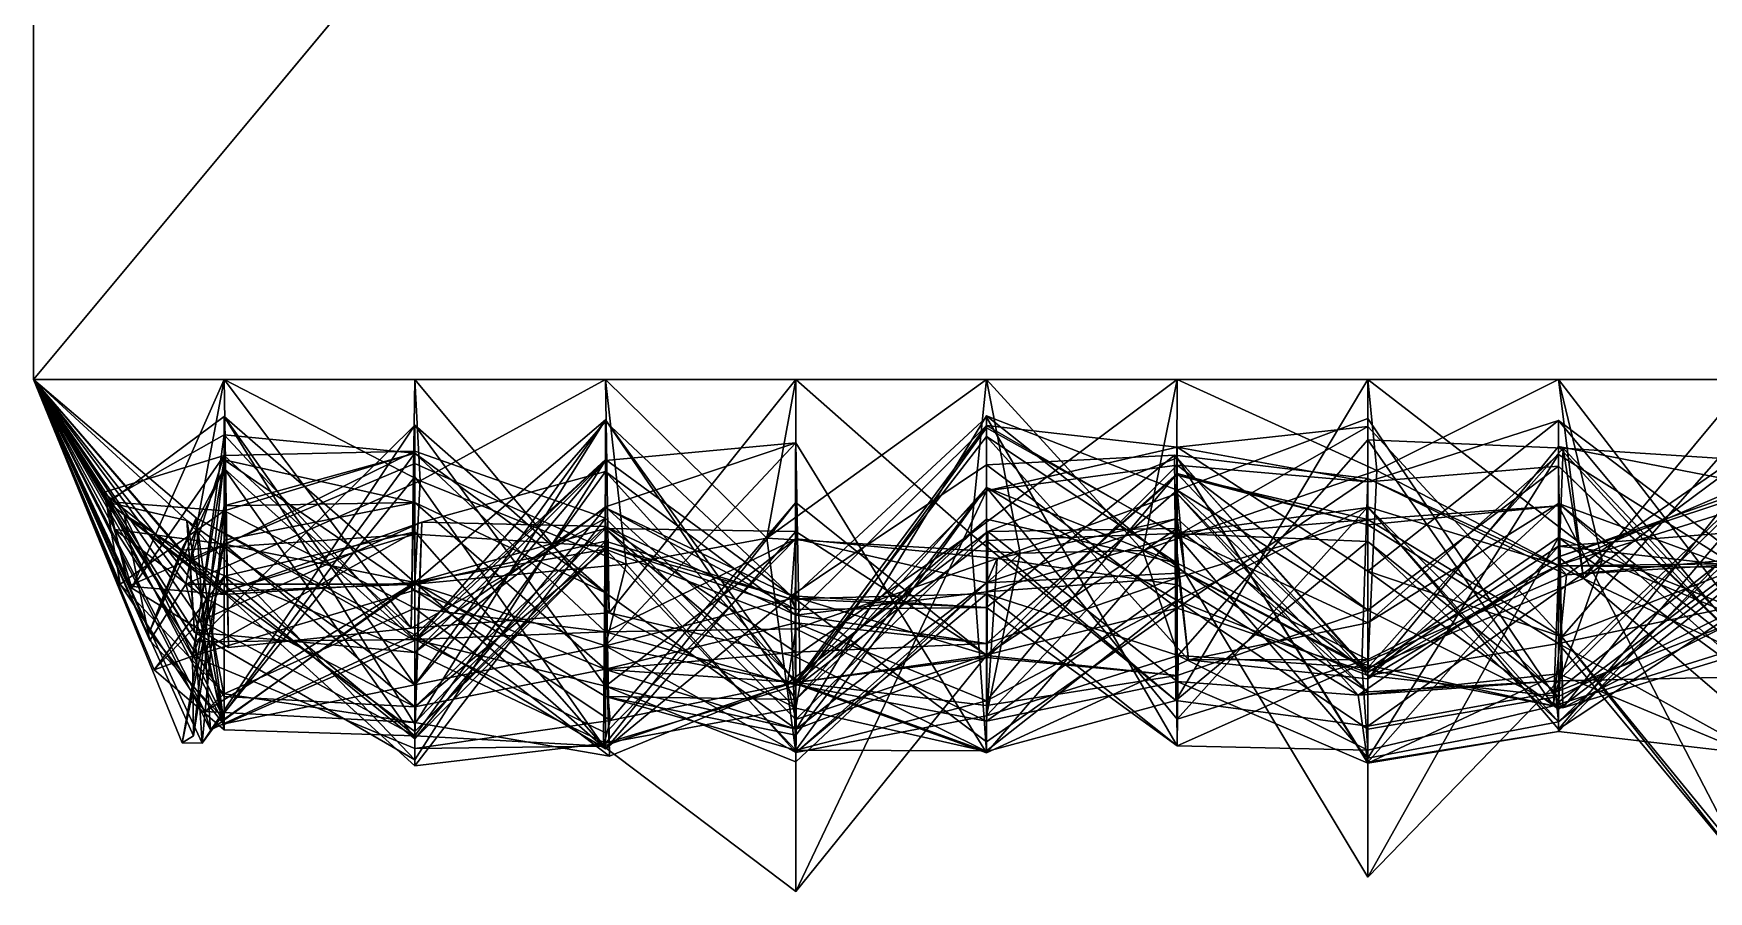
# Model space of a CAD drawing. Extents: x -50 to 50, y -156 to 3.
# Drawn here: x -35 to -15.78, y -155.88 to -146.03 of the extents above; entities that cross this region are included whole.
import ezdxf

# ---------------------------------------------------------------- set-up
doc = ezdxf.new("R2010")
doc.units = 0
doc.linetypes.add('SOLIDLINE', pattern=[0])
doc.layers.add('hull__2', color=14, linetype='SOLIDLINE')
doc.layers.add('rearwall_diffuse__2', color=14, linetype='SOLIDLINE')

msp = doc.modelspace()

# ---------------------------------------------------------------- linework, layer by layer
at = {"layer": 'hull__2', "color": 14}
for points in [[(-30, -144, 40), (-30, -6, 40), (-35, 0, 40), (-35, -150, 40)], [(35, 0), (35, -150), (-35, -150), (-35, 0)], [(-35, -150), (-35, -69.3826, 4.62588), (-35, -14.1605, 4.62588), (-35, 0)], [(-35, -69.3826, 36), (-35, -150, 40), (-35, 0, 40), (-35, -14.1605, 36)], [(-35, -150), (-35, -150, 40), (-35, -69.3826, 36), (-35, -69.3826, 4.62588)], [(35, -150, 40), (30, -144, 40), (-30, -144, 40), (-35, -150, 40)]]:
    msp.add_3dface(points, dxfattribs=at)
at = {"layer": 'rearwall_diffuse__2', "color": 14}
for points in [[(-35, -150, 27.5), (-34.1672, -151.4, 26.0934), (-34.0071, -152.351, 28.1071)], [(-35, -150, 26.25), (-34.1672, -151.4, 26.0934), (-35, -150, 27.5)], [(-35, -150, 7.5), (-33.2405, -151.619, 6.05717), (-34.1395, -151.411, 7.99048)], [(-35, -150, 6.25), (-33.2405, -151.619, 6.05717), (-35, -150, 7.5)], [(-35, -150, 16.25), (-33.6156, -153.333, 16.848), (-35, -150, 17.5)], [(-34.0656, -151.722, 12.6315), (-35, -150, 11.25), (-33.909, -152.373, 10.6628)], [(-35, -150, 11.25), (-34.0656, -151.722, 12.6315), (-35, -150, 12.5)], [(-33.3038, -151.961, 36.1525), (-35, -150, 37.5), (-35, -150, 36.25)], [(-33.3038, -151.961, 36.1525), (-33.9591, -151.551, 38.1074), (-35, -150, 37.5)], [(-33.1324, -151.589, 32.3413), (-35, -150, 31.25), (-32.9695, -154.02, 31.2366)], [(-35, -150, 31.25), (-33.1324, -151.589, 32.3413), (-35, -150, 32.5)], [(-33.2926, -154.171, 22.4952), (-35, -150, 21.25), (-33.1649, -154.092, 20.6655)], [(-35, -150, 21.25), (-33.2926, -154.171, 22.4952), (-35, -150, 22.5)], [(-34.1996, -151.297, 2.43254), (-35, -150, 1.25), (-33.8719, -152.394, 0.98738)], [(-35, -150, 1.25), (-34.1996, -151.297, 2.43254), (-35, -150, 2.5)], [(-35, -150, 15), (-33.0215, -152.516, 13.8162), (-33.0822, -152.77, 15.1509)], [(-35, -150, 13.75), (-33.0215, -152.516, 13.8162), (-35, -150, 15)], [(-35, -150, 13.75), (-34.0656, -151.722, 12.6315), (-33.0215, -152.516, 13.8162)], [(-35, -150, 12.5), (-34.0656, -151.722, 12.6315), (-35, -150, 13.75)], [(-35, -150, 33.75), (-33.6684, -152.897, 34.603), (-35, -150, 35)], [(-33.6684, -152.897, 34.603), (-35, -150, 32.5), (-33.1324, -151.589, 32.3413)], [(-35, -150, 32.5), (-33.6684, -152.897, 34.603), (-35, -150, 33.75)], [(-33.1402, -153.01, 24.836), (-35, -150, 23.75), (-33.0657, -154.174, 23.7907)], [(-35, -150, 23.75), (-33.1402, -153.01, 24.836), (-35, -150, 25)], [(-35, -150, 23.75), (-33.2926, -154.171, 22.4952), (-33.0657, -154.174, 23.7907)], [(-35, -150, 22.5), (-33.2926, -154.171, 22.4952), (-35, -150, 23.75)], [(-35, -150, 5), (-33.2002, -152.092, 3.87257), (-33.1523, -152.902, 5.01061)], [(-35, -150, 3.75), (-33.2002, -152.092, 3.87257), (-35, -150, 5)], [(-35, -150, 3.75), (-34.1996, -151.297, 2.43254), (-33.2002, -152.092, 3.87257)], [(-35, -150, 2.5), (-34.1996, -151.297, 2.43254), (-35, -150, 3.75)], [(-35, -150, 30), (-34.0071, -152.351, 28.1071), (-33.0323, -153.813, 30.1742)], [(-35, -150, 28.75), (-34.0071, -152.351, 28.1071), (-35, -150, 30)], [(-35, -150, 27.5), (-34.0071, -152.351, 28.1071), (-35, -150, 28.75)], [(-34.1672, -151.4, 26.0934), (-35, -150, 25), (-33.1402, -153.01, 24.836)], [(-35, -150, 25), (-34.1672, -151.4, 26.0934), (-35, -150, 26.25)], [(-33.909, -152.373, 10.6628), (-35, -150, 8.75), (-34.1395, -151.411, 7.99048)], [(-35, -150, 8.75), (-33.909, -152.373, 10.6628), (-35, -150, 10)], [(-35, -150, 7.5), (-34.1395, -151.411, 7.99048), (-35, -150, 8.75)], [(-33.2405, -151.619, 6.05717), (-35, -150, 5), (-33.1523, -152.902, 5.01061)], [(-35, -150, 5), (-33.2405, -151.619, 6.05717), (-35, -150, 6.25)], [(-35, -150, 20), (-33.1736, -153.175, 18.9248), (-33.1649, -154.092, 20.6655)], [(-35, -150, 18.75), (-33.1736, -153.175, 18.9248), (-35, -150, 20)], [(-33.1736, -153.175, 18.9248), (-35, -150, 17.5), (-33.6156, -153.333, 16.848)], [(-35, -150, 17.5), (-33.1736, -153.175, 18.9248), (-35, -150, 18.75)], [(-35, -150, 16.25), (-33.0822, -152.77, 15.1509), (-33.6156, -153.333, 16.848)], [(-35, -150, 15), (-33.0822, -152.77, 15.1509), (-35, -150, 16.25)], [(-35, -150, 10), (-33.909, -152.373, 10.6628), (-35, -150, 11.25)], [(-33.25, -152.351, 39.3525), (-35, -150, 40), (-33.6637, -152.995, 39.2364)], [(-35, -150, 40), (-33.25, -152.351, 39.3525), (-32.8125, -150, 40)], [(-35, -150, 40), (-33.9591, -151.551, 38.1074), (-33.6637, -152.995, 39.2364)], [(-35, -150, 38.75), (-33.9591, -151.551, 38.1074), (-35, -150, 40)], [(-35, -150, 37.5), (-33.9591, -151.551, 38.1074), (-35, -150, 38.75)], [(-33.3038, -151.961, 36.1525), (-35, -150, 35), (-33.6684, -152.897, 34.603)], [(-35, -150, 35), (-33.3038, -151.961, 36.1525), (-35, -150, 36.25)], [(-35, -150, 30), (-32.9695, -154.02, 31.2366), (-35, -150, 31.25)], [(-33.0323, -153.813, 30.1742), (-32.9695, -154.02, 31.2366), (-35, -150, 30)], [(-35, -150, 20), (-33.1649, -154.092, 20.6655), (-35, -150, 21.25)], [(-35, -150), (-33.8719, -152.394, 0.98738), (-35, -150, 1.25)], [(-32.8125, -150), (-33.8719, -152.394, 0.98738), (-35, -150)], [(-33.8719, -152.394, 0.98738), (-32.8125, -150), (-32.7615, -153.076, 1.0551)], [(-30.5621, -151.164, 39.5666), (-32.8125, -150, 40), (-33.25, -152.351, 39.3525)], [(-32.8125, -150, 40), (-30.5621, -151.164, 39.5666), (-30.625, -150, 40)], [(-32.8125, -150), (-30.667, -152.854, 1.12256), (-32.7615, -153.076, 1.0551)], [(-30.625, -150), (-30.667, -152.854, 1.12256), (-32.8125, -150)], [(-30.625, -150), (-28.3944, -152.68, 1.07703), (-30.667, -152.854, 1.12256)], [(-28.4375, -150), (-28.3944, -152.68, 1.07703), (-30.625, -150)], [(-30.625, -150, 40), (-30.5621, -151.164, 39.5666), (-28.4375, -150, 40)], [(-28.4375, -150, 40), (-30.5621, -151.164, 39.5666), (-28.1982, -152.122, 39.3939)], [(-28.4375, -150, 40), (-26.5836, -151.823, 39.4478), (-26.25, -150, 40)], [(-28.1982, -152.122, 39.3939), (-26.5836, -151.823, 39.4478), (-28.4375, -150, 40)], [(-26.25, -150), (-28.3944, -152.68, 1.07703), (-28.4375, -150)], [(-28.3944, -152.68, 1.07703), (-26.25, -150), (-26.2578, -153.179, 1.10307)], [(-24.0625, -150, 40), (-26.5836, -151.823, 39.4478), (-23.6753, -151.993, 39.4172)], [(-26.25, -150, 40), (-26.5836, -151.823, 39.4478), (-24.0625, -150, 40)], [(-26.25, -150), (-24.243, -151.773, 1.1878), (-26.2578, -153.179, 1.10307)], [(-24.0625, -150), (-24.243, -151.773, 1.1878), (-26.25, -150)], [(-24.243, -151.773, 1.1878), (-21.875, -150), (-21.8921, -153.684, 1.69706)], [(-21.875, -150), (-24.243, -151.773, 1.1878), (-24.0625, -150)], [(-24.0625, -150, 40), (-22.2709, -151.965, 39.4222), (-21.875, -150, 40)], [(-23.6753, -151.993, 39.4172), (-22.2709, -151.965, 39.4222), (-24.0625, -150, 40)], [(-19.5823, -151.044, 39.5883), (-21.875, -150, 40), (-22.2709, -151.965, 39.4222)], [(-21.8921, -153.684, 1.69706), (-19.6875, -150), (-19.6879, -153.979, 1.25141)], [(-19.6875, -150), (-21.8921, -153.684, 1.69706), (-21.875, -150)], [(-21.875, -150, 40), (-19.5823, -151.044, 39.5883), (-19.6875, -150, 40)], [(-19.6875, -150), (-16.9979, -152.074, 0.59744), (-19.6879, -153.979, 1.25141)], [(-19.6875, -150, 40), (-19.5823, -151.044, 39.5883), (-17.5, -150, 40)], [(-17.5, -150), (-16.9979, -152.074, 0.59744), (-19.6875, -150)], [(-17.5, -150, 40), (-19.5823, -151.044, 39.5883), (-17.2136, -152.285, 39.3645)], [(-15.387, -152.749, 1.13598), (-17.5, -150), (-15.3125, -150)], [(-15.387, -152.749, 1.13598), (-16.9979, -152.074, 0.59744), (-17.5, -150)], [(-17.5, -150, 40), (-17.2136, -152.285, 39.3645), (-15.3125, -150, 40)], [(-15.3125, -150, 40), (-17.2136, -152.285, 39.3645), (-15.3175, -153.176, 39.2037)], [(-34.1395, -151.411, 7.99048), (-32.8125, -150.426, 8.75), (-32.8125, -152.469, 10)], [(-32.8125, -153.954, 7.5), (-32.8125, -150.426, 8.75), (-34.1395, -151.411, 7.99048)], [(-30.625, -152.332, 10), (-32.8125, -150.426, 8.75), (-30.625, -153.955, 8.75)], [(-32.8125, -152.469, 10), (-32.8125, -150.426, 8.75), (-30.625, -152.332, 10)], [(-32.8125, -150.426, 8.75), (-30.625, -153.504, 7.5), (-30.625, -153.955, 8.75)], [(-30.625, -153.504, 7.5), (-32.8125, -150.426, 8.75), (-32.8125, -153.954, 7.5)], [(-28.4375, -150.465, 8.75), (-30.625, -152.332, 10), (-30.625, -153.955, 8.75)], [(-30.625, -152.332, 10), (-28.4375, -150.465, 8.75), (-28.4375, -153.639, 10)], [(-30.625, -153.504, 7.5), (-28.4375, -150.465, 8.75), (-30.625, -153.955, 8.75)], [(-28.4375, -153.057, 7.5), (-28.4375, -150.465, 8.75), (-30.625, -153.504, 7.5)], [(-30.625, -152.997, 33.75), (-28.4375, -150.482, 33.75), (-28.4375, -151.472, 35)], [(-30.625, -152.997, 33.75), (-28.4375, -150.92, 32.5), (-28.4375, -150.482, 33.75)], [(-28.4375, -150.465, 8.75), (-26.25, -153.495, 7.5), (-26.25, -153.674, 8.75)], [(-26.25, -153.495, 7.5), (-28.4375, -150.465, 8.75), (-28.4375, -153.057, 7.5)], [(-28.4375, -153.639, 10), (-28.4375, -150.465, 8.75), (-26.25, -153.674, 8.75)], [(-26.3035, -152.485, 33.1993), (-28.4375, -150.482, 33.75), (-28.4375, -150.92, 32.5)], [(-26.3035, -152.485, 33.1993), (-28.4375, -151.472, 35), (-28.4375, -150.482, 33.75)], [(-26.3109, -152.517, 36.6971), (-24.0625, -150.433, 36.25), (-24.0625, -152.46, 37.5)], [(-26.3109, -152.517, 36.6971), (-24.0625, -152.616, 35), (-24.0625, -150.433, 36.25)], [(-26.2483, -154.015, 21.9917), (-24.0625, -153.19, 21.25), (-24.0625, -150.419, 22.5)], [(-24.0625, -152.335, 23.75), (-26.2483, -154.015, 21.9917), (-24.0625, -150.419, 22.5)], [(-21.875, -151.272, 21.25), (-24.0625, -150.419, 22.5), (-24.0625, -153.19, 21.25)], [(-21.7889, -152.221, 23.2397), (-24.0625, -150.419, 22.5), (-21.875, -151.272, 21.25)], [(-21.7889, -152.221, 23.2397), (-24.0625, -152.335, 23.75), (-24.0625, -150.419, 22.5)], [(-24.0625, -152.616, 35), (-21.875, -154.205, 36.25), (-24.0625, -150.433, 36.25)], [(-21.875, -154.205, 36.25), (-24.0625, -152.46, 37.5), (-24.0625, -150.433, 36.25)], [(-21.875, -151.272, 21.25), (-19.6875, -152.65, 20), (-19.6875, -150.447, 21.25)], [(-19.6875, -153.329, 22.5), (-21.875, -151.272, 21.25), (-19.6875, -150.447, 21.25)], [(-19.6875, -152.65, 20), (-17.4478, -153.771, 21.8844), (-19.6875, -150.447, 21.25)], [(-19.6875, -153.329, 22.5), (-19.6875, -150.447, 21.25), (-17.4478, -153.771, 21.8844)], [(-17.5, -150.47, 18.75), (-19.6875, -152.199, 17.5), (-17.5, -153.785, 17.5)], [(-17.5, -150.47, 18.75), (-19.6875, -151.176, 18.75), (-19.6875, -152.199, 17.5)], [(-17.5, -150.995, 20), (-19.6875, -151.176, 18.75), (-17.5, -150.47, 18.75)], [(-15.3125, -153.099, 18.75), (-17.5, -150.995, 20), (-17.5, -150.47, 18.75)], [(-17.5, -150.47, 18.75), (-15.3125, -152.122, 17.5), (-15.3125, -153.099, 18.75)], [(-17.5, -153.785, 17.5), (-15.3125, -152.122, 17.5), (-17.5, -150.47, 18.75)], [(-15.3125, -152.122, 17.5), (-17.46, -152.953, 15.5649), (-15.3125, -150.502, 16.25)], [(-15.3125, -155.583, 15), (-15.3125, -150.502, 16.25), (-17.46, -152.953, 15.5649)], [(-34.1672, -151.4, 26.0934), (-32.8125, -150.636, 26.25), (-32.8125, -151.509, 27.5)], [(-33.1402, -153.01, 24.836), (-32.8125, -150.636, 26.25), (-34.1672, -151.4, 26.0934)], [(-30.625, -150.524, 23.75), (-33.1402, -153.01, 24.836), (-33.0657, -154.174, 23.7907)], [(-30.625, -152.985, 25), (-33.1402, -153.01, 24.836), (-30.625, -150.524, 23.75)], [(-30.625, -152.985, 25), (-32.8125, -150.636, 26.25), (-33.1402, -153.01, 24.836)], [(-33.0657, -154.174, 23.7907), (-30.625, -150.847, 22.5), (-30.625, -150.524, 23.75)], [(-30.625, -150.848, 26.25), (-32.8125, -150.636, 26.25), (-30.625, -152.985, 25)], [(-32.8125, -151.509, 27.5), (-32.8125, -150.636, 26.25), (-30.625, -150.848, 26.25)], [(-28.4375, -153.521, 23.75), (-30.625, -152.985, 25), (-30.625, -150.524, 23.75)], [(-30.625, -150.524, 23.75), (-28.4375, -152.448, 22.5), (-28.4375, -153.521, 23.75)], [(-30.625, -150.847, 22.5), (-28.4375, -152.448, 22.5), (-30.625, -150.524, 23.75)], [(-26.25, -153.471, 16.25), (-24.0625, -150.529, 16.25), (-24.0625, -151.278, 17.5)], [(-26.25, -152.707, 15), (-24.0625, -150.529, 16.25), (-26.25, -153.471, 16.25)], [(-24.0625, -152.439, 15), (-24.0625, -150.529, 16.25), (-26.25, -152.707, 15)], [(-26.25, -153.495, 7.5), (-24.0625, -154.287, 6.25), (-24.0625, -150.655, 7.5)], [(-24.0625, -151.603, 8.75), (-26.25, -153.495, 7.5), (-24.0625, -150.655, 7.5)], [(-26.2001, -153.498, 4.35799), (-24.0625, -151.85, 3.75), (-24.0625, -150.556, 5)], [(-24.0625, -154.287, 6.25), (-26.2001, -153.498, 4.35799), (-24.0625, -150.556, 5)], [(-24.0625, -152.439, 15), (-21.875, -151.791, 16.25), (-24.0625, -150.529, 16.25)], [(-21.875, -150.778, 17.5), (-24.0625, -150.529, 16.25), (-21.875, -151.791, 16.25)], [(-24.0625, -151.278, 17.5), (-24.0625, -150.529, 16.25), (-21.875, -150.778, 17.5)], [(-24.0625, -150.556, 5), (-24.0625, -151.85, 3.75), (-21.8993, -151.767, 4.50584)], [(-21.8993, -151.767, 4.50584), (-24.0625, -154.287, 6.25), (-24.0625, -150.556, 5)], [(-21.875, -152.109, 8.75), (-24.0625, -150.655, 7.5), (-21.7454, -153.217, 6.93617)], [(-21.875, -152.109, 8.75), (-24.0625, -151.603, 8.75), (-24.0625, -150.655, 7.5)], [(-24.0625, -150.655, 7.5), (-24.0625, -154.287, 6.25), (-21.7454, -153.217, 6.93617)], [(-21.875, -151.791, 16.25), (-19.6875, -151.608, 15), (-19.6875, -150.539, 16.25)], [(-21.875, -150.778, 17.5), (-19.6875, -150.539, 16.25), (-19.6875, -152.199, 17.5)], [(-21.875, -151.791, 16.25), (-19.6875, -150.539, 16.25), (-21.875, -150.778, 17.5)], [(-21.8637, -153.167, 37.9493), (-19.6875, -154.255, 36.25), (-19.6875, -150.695, 37.5)], [(-19.6875, -150.695, 37.5), (-19.6875, -153.312, 38.75), (-21.8637, -153.167, 37.9493)], [(-17.46, -152.953, 15.5649), (-19.6875, -150.539, 16.25), (-19.6875, -151.608, 15)], [(-17.46, -152.953, 15.5649), (-19.6875, -152.199, 17.5), (-19.6875, -150.539, 16.25)], [(-17.445, -150.789, 38.2058), (-19.6875, -153.312, 38.75), (-19.6875, -150.695, 37.5)], [(-19.6875, -150.695, 37.5), (-17.5568, -153.746, 35.5819), (-17.445, -150.789, 38.2058)], [(-19.6875, -150.695, 37.5), (-19.6875, -154.255, 36.25), (-17.5568, -153.746, 35.5819)], [(-34.1996, -151.297, 2.43254), (-33.8719, -152.394, 0.98738), (-32.8125, -150.875, 2.5)], [(-34.1996, -151.297, 2.43254), (-32.8125, -150.875, 2.5), (-33.2002, -152.092, 3.87257)], [(-32.8125, -150.875, 2.5), (-33.8719, -152.394, 0.98738), (-32.7615, -153.076, 1.0551)], [(-33.2002, -152.092, 3.87257), (-30.625, -150.824, 2.5), (-30.625, -154.435, 3.75)], [(-30.625, -150.824, 2.5), (-33.2002, -152.092, 3.87257), (-32.8125, -150.875, 2.5)], [(-30.625, -150.847, 22.5), (-33.0657, -154.174, 23.7907), (-32.8125, -151.45, 22.5)], [(-30.625, -150.824, 2.5), (-32.8125, -150.875, 2.5), (-30.667, -152.854, 1.12256)], [(-32.8125, -151.45, 22.5), (-30.625, -151.414, 21.25), (-30.625, -150.847, 22.5)], [(-32.8125, -151.509, 27.5), (-30.625, -150.848, 26.25), (-30.625, -152.626, 27.5)], [(-30.667, -152.854, 1.12256), (-32.8125, -150.875, 2.5), (-32.7615, -153.076, 1.0551)], [(-30.667, -152.854, 1.12256), (-28.4375, -151.591, 2.5), (-30.625, -150.824, 2.5)], [(-28.4375, -151.591, 2.5), (-30.625, -154.435, 3.75), (-30.625, -150.824, 2.5)], [(-30.625, -150.847, 22.5), (-30.625, -151.414, 21.25), (-28.4375, -152.448, 22.5)], [(-30.625, -152.985, 25), (-28.4375, -152.898, 26.25), (-30.625, -150.848, 26.25)], [(-28.4375, -152.898, 26.25), (-30.625, -152.626, 27.5), (-30.625, -150.848, 26.25)], [(-26.25, -150.727, 6.25), (-28.4375, -151.461, 5), (-26.2001, -153.498, 4.35799)], [(-26.25, -150.727, 6.25), (-28.4375, -150.929, 6.25), (-28.4375, -151.461, 5)], [(-28.4375, -153.057, 7.5), (-26.25, -150.727, 6.25), (-26.25, -153.495, 7.5)], [(-28.4375, -153.057, 7.5), (-28.4375, -150.929, 6.25), (-26.25, -150.727, 6.25)], [(-24.0625, -154.287, 6.25), (-26.25, -153.495, 7.5), (-26.25, -150.727, 6.25)], [(-26.2001, -153.498, 4.35799), (-24.0625, -154.287, 6.25), (-26.25, -150.727, 6.25)], [(-21.875, -150.778, 17.5), (-21.875, -150.985, 18.75), (-24.0625, -151.278, 17.5)], [(-24.0625, -152.616, 35), (-24.0625, -150.98, 33.75), (-21.9042, -150.871, 34.258)], [(-21.9042, -150.871, 34.258), (-21.875, -154.205, 36.25), (-24.0625, -152.616, 35)], [(-21.9042, -150.871, 34.258), (-24.0625, -150.98, 33.75), (-21.875, -152.626, 32.5)], [(-19.7559, -153.266, 34.2877), (-21.875, -154.205, 36.25), (-21.9042, -150.871, 34.258)], [(-21.9042, -150.871, 34.258), (-19.6875, -151.136, 32.5), (-19.7559, -153.266, 34.2877)], [(-21.875, -152.626, 32.5), (-19.6875, -151.136, 32.5), (-21.9042, -150.871, 34.258)], [(-19.6875, -151.176, 18.75), (-21.875, -150.778, 17.5), (-19.6875, -152.199, 17.5)], [(-21.875, -150.778, 17.5), (-19.6875, -151.176, 18.75), (-21.875, -150.985, 18.75)], [(-17.5, -152.131, 8.75), (-19.6875, -153.436, 7.5), (-17.5, -150.769, 7.5)], [(-19.6875, -153.436, 7.5), (-17.5, -151.425, 6.25), (-17.5, -150.769, 7.5)], [(-17.2136, -152.285, 39.3645), (-19.6875, -153.312, 38.75), (-17.445, -150.789, 38.2058)], [(-17.5, -150.862, 5), (-19.6875, -152.793, 6.25), (-19.6875, -154.348, 5)], [(-17.5, -151.425, 6.25), (-19.6875, -152.793, 6.25), (-17.5, -150.862, 5)], [(-19.6875, -154.348, 5), (-17.5, -153.928, 3.75), (-17.5, -150.862, 5)], [(-15.3125, -153.046, 36.25), (-17.445, -150.789, 38.2058), (-17.5568, -153.746, 35.5819)], [(-17.5, -151.425, 6.25), (-15.3125, -153.164, 7.5), (-17.5, -150.769, 7.5)], [(-15.3125, -151.196, 8.75), (-17.5, -150.769, 7.5), (-15.3125, -153.164, 7.5)], [(-17.5, -150.769, 7.5), (-15.3125, -151.196, 8.75), (-17.5, -152.131, 8.75)], [(-17.5, -150.862, 5), (-17.5, -153.928, 3.75), (-15.3402, -152.215, 4.29464)], [(-17.5, -150.862, 5), (-15.3402, -152.215, 4.29464), (-17.5, -151.425, 6.25)], [(-17.445, -150.789, 38.2058), (-15.3125, -153.046, 36.25), (-15.3795, -150.923, 38.0834)], [(-17.445, -150.789, 38.2058), (-15.3795, -150.923, 38.0834), (-17.2136, -152.285, 39.3645)], [(-17.4085, -152.243, 32.9982), (-15.3125, -150.796, 33.75), (-15.3125, -152.051, 35)], [(-15.3125, -152.114, 32.5), (-15.3125, -150.796, 33.75), (-17.4085, -152.243, 32.9982)], [(-33.6684, -152.897, 34.603), (-32.8125, -153.96, 33.75), (-32.8125, -151.021, 35)], [(-33.6684, -152.897, 34.603), (-32.8125, -151.021, 35), (-33.3038, -151.961, 36.1525)], [(-30.625, -154.126, 35), (-33.3038, -151.961, 36.1525), (-32.8125, -151.021, 35)], [(-33.1736, -153.175, 18.9248), (-30.625, -152.419, 20), (-32.8125, -150.922, 20)], [(-33.1649, -154.092, 20.6655), (-33.1736, -153.175, 18.9248), (-32.8125, -150.922, 20)], [(-32.8125, -150.922, 20), (-32.8125, -151.846, 21.25), (-33.1649, -154.092, 20.6655)], [(-30.625, -151.414, 21.25), (-32.8125, -150.922, 20), (-30.625, -152.419, 20)], [(-30.625, -151.414, 21.25), (-32.8125, -151.846, 21.25), (-32.8125, -150.922, 20)], [(-32.8125, -151.889, 11.25), (-30.625, -152.332, 10), (-30.625, -150.964, 11.25)], [(-30.625, -153.758, 12.5), (-32.8125, -151.889, 11.25), (-30.625, -150.964, 11.25)], [(-32.8125, -151.021, 35), (-30.625, -152.997, 33.75), (-30.625, -154.126, 35)], [(-32.8125, -151.021, 35), (-32.8125, -153.96, 33.75), (-30.625, -152.997, 33.75)], [(-30.625, -152.931, 32.5), (-28.4375, -154.24, 31.25), (-28.4375, -150.92, 32.5)], [(-30.625, -152.931, 32.5), (-28.4375, -150.92, 32.5), (-30.625, -152.997, 33.75)], [(-30.625, -153.133, 5), (-28.4375, -150.929, 6.25), (-30.625, -154.366, 6.25)], [(-28.4375, -151.461, 5), (-28.4375, -150.929, 6.25), (-30.625, -153.133, 5)], [(-28.4375, -150.929, 6.25), (-30.625, -153.504, 7.5), (-30.625, -154.366, 6.25)], [(-30.625, -153.504, 7.5), (-28.4375, -150.929, 6.25), (-28.4375, -153.057, 7.5)], [(-30.625, -152.332, 10), (-28.4375, -151.949, 11.25), (-30.625, -150.964, 11.25)], [(-28.4375, -151.949, 11.25), (-30.625, -153.758, 12.5), (-30.625, -150.964, 11.25)], [(-30.625, -154.09, 16.25), (-28.4375, -151.057, 15), (-28.4575, -154.209, 16.9758)], [(-30.5421, -151.638, 14.4226), (-28.4375, -151.057, 15), (-30.625, -154.09, 16.25)], [(-30.5421, -151.638, 14.4226), (-28.4375, -151.688, 13.75), (-28.4375, -151.057, 15)], [(-28.4375, -151.057, 15), (-26.25, -153.471, 16.25), (-28.4575, -154.209, 16.9758)], [(-28.4375, -154.24, 31.25), (-26.3035, -152.485, 33.1993), (-28.4375, -150.92, 32.5)], [(-26.25, -152.707, 15), (-26.25, -153.471, 16.25), (-28.4375, -151.057, 15)], [(-28.4375, -151.688, 13.75), (-26.25, -152.707, 15), (-28.4375, -151.057, 15)], [(-24.0625, -152.616, 35), (-26.3035, -152.485, 33.1993), (-24.0625, -150.98, 33.75)], [(-24.0625, -154.158, 32.5), (-24.0625, -150.98, 33.75), (-26.3035, -152.485, 33.1993)], [(-21.875, -152.626, 32.5), (-24.0625, -150.98, 33.75), (-24.0625, -154.158, 32.5)], [(-21.875, -153.397, 20), (-24.0625, -153.169, 18.75), (-21.875, -150.985, 18.75)], [(-24.0625, -151.278, 17.5), (-21.875, -150.985, 18.75), (-24.0625, -153.169, 18.75)], [(-24.0625, -153.687, 12.5), (-21.875, -152.538, 11.25), (-21.875, -151.078, 12.5)], [(-21.875, -151.078, 12.5), (-24.0625, -153.032, 13.75), (-24.0625, -153.687, 12.5)], [(-21.875, -151.098, 13.75), (-24.0625, -153.032, 13.75), (-21.875, -151.078, 12.5)], [(-21.875, -150.899, 30), (-24.0498, -151.745, 29.5042), (-21.875, -153.467, 28.75)], [(-21.875, -150.899, 30), (-21.875, -151.71, 31.25), (-24.0498, -151.745, 29.5042)], [(-22.2709, -151.965, 39.4222), (-19.6875, -153.312, 38.75), (-19.5823, -151.044, 39.5883)], [(-19.6875, -153.362, 31.25), (-21.875, -150.899, 30), (-19.6875, -154.391, 30)], [(-21.875, -150.899, 30), (-19.6875, -153.362, 31.25), (-21.875, -151.71, 31.25)], [(-21.875, -150.899, 30), (-19.6875, -154.403, 28.75), (-19.6875, -154.391, 30)], [(-21.875, -153.467, 28.75), (-19.6875, -154.403, 28.75), (-21.875, -150.899, 30)], [(-21.875, -150.985, 18.75), (-19.6875, -152.65, 20), (-21.875, -153.397, 20)], [(-21.875, -150.985, 18.75), (-19.6875, -151.176, 18.75), (-19.6875, -152.65, 20)], [(-21.875, -152.538, 11.25), (-19.6875, -153.397, 12.5), (-21.875, -151.078, 12.5)], [(-19.6875, -151.67, 13.75), (-21.875, -151.078, 12.5), (-19.6875, -153.397, 12.5)], [(-21.875, -151.078, 12.5), (-19.6875, -151.67, 13.75), (-21.875, -151.098, 13.75)], [(-19.6875, -151.176, 18.75), (-17.5, -150.995, 20), (-19.6875, -152.65, 20)], [(-17.5, -150.995, 20), (-17.4478, -153.771, 21.8844), (-19.6875, -152.65, 20)], [(-19.5823, -151.044, 39.5883), (-19.6875, -153.312, 38.75), (-17.2136, -152.285, 39.3645)], [(-15.3125, -153.12, 20), (-17.4478, -153.771, 21.8844), (-17.5, -150.995, 20)], [(-17.5, -150.995, 20), (-15.3125, -153.099, 18.75), (-15.3125, -153.12, 20)], [(-17.2136, -152.285, 39.3645), (-15.3795, -150.923, 38.0834), (-15.3175, -153.176, 39.2037)], [(-33.25, -152.351, 39.3525), (-30.625, -152.351, 38.75), (-30.5621, -151.164, 39.5666)], [(-32.9695, -154.02, 31.2366), (-30.625, -152.329, 30), (-30.625, -151.118, 31.25)], [(-30.625, -152.931, 32.5), (-32.9695, -154.02, 31.2366), (-30.625, -151.118, 31.25)], [(-30.625, -152.329, 30), (-28.4375, -154.24, 31.25), (-30.625, -151.118, 31.25)], [(-28.4375, -154.24, 31.25), (-30.625, -152.931, 32.5), (-30.625, -151.118, 31.25)], [(-30.625, -152.351, 38.75), (-28.1982, -152.122, 39.3939), (-30.5621, -151.164, 39.5666)], [(-26.25, -154.256, 11.25), (-24.0625, -151.239, 10), (-24.0625, -154.263, 11.25)], [(-26.25, -154.082, 10), (-24.0625, -151.239, 10), (-26.25, -154.256, 11.25)], [(-26.25, -153.674, 8.75), (-24.0625, -151.239, 10), (-26.25, -154.082, 10)], [(-26.25, -153.674, 8.75), (-24.0625, -151.603, 8.75), (-24.0625, -151.239, 10)], [(-26.25, -153.471, 16.25), (-24.0625, -151.278, 17.5), (-26.25, -155.877, 17.5)], [(-24.0625, -153.169, 18.75), (-26.25, -155.877, 17.5), (-24.0625, -151.278, 17.5)], [(-21.875, -152.276, 15), (-24.0625, -153.032, 13.75), (-21.875, -151.098, 13.75)], [(-24.0625, -151.239, 10), (-21.875, -152.109, 8.75), (-21.875, -153.899, 10)], [(-24.0625, -151.239, 10), (-24.0625, -151.603, 8.75), (-21.875, -152.109, 8.75)], [(-21.875, -152.538, 11.25), (-24.0625, -151.239, 10), (-21.875, -153.899, 10)], [(-21.875, -152.538, 11.25), (-24.0625, -154.263, 11.25), (-24.0625, -151.239, 10)], [(-24.0625, -153.19, 21.25), (-21.875, -153.397, 20), (-21.875, -151.272, 21.25)], [(-21.875, -151.098, 13.75), (-19.6875, -151.608, 15), (-21.875, -152.276, 15)], [(-21.875, -151.098, 13.75), (-19.6875, -151.67, 13.75), (-19.6875, -151.608, 15)], [(-21.875, -152.626, 32.5), (-19.6875, -153.362, 31.25), (-19.6875, -151.136, 32.5)], [(-21.875, -153.397, 20), (-19.6875, -152.65, 20), (-21.875, -151.272, 21.25)], [(-21.7889, -152.221, 23.2397), (-21.875, -151.272, 21.25), (-19.6875, -153.329, 22.5)], [(-17.4085, -152.243, 32.9982), (-19.7559, -153.266, 34.2877), (-19.6875, -151.136, 32.5)], [(-17.5, -152.139, 31.25), (-19.6875, -151.136, 32.5), (-19.6875, -153.362, 31.25)], [(-17.4085, -152.243, 32.9982), (-19.6875, -151.136, 32.5), (-17.5, -152.139, 31.25)], [(-17.5, -152.131, 8.75), (-15.3125, -151.196, 8.75), (-15.3125, -151.442, 10)], [(-17.5, -152.035, 26.25), (-15.3125, -151.262, 27.5), (-17.5, -153.378, 27.5)], [(-17.5, -152.035, 26.25), (-15.3125, -153.909, 26.25), (-15.3125, -151.262, 27.5)], [(-15.3125, -154.295, 28.75), (-17.5, -153.378, 27.5), (-15.3125, -151.262, 27.5)], [(-17.4478, -153.771, 21.8844), (-15.3125, -151.092, 21.25), (-15.3125, -152.694, 22.5)], [(-15.3125, -153.12, 20), (-15.3125, -151.092, 21.25), (-17.4478, -153.771, 21.8844)], [(-34.1672, -151.4, 26.0934), (-32.8125, -151.509, 27.5), (-34.0071, -152.351, 28.1071)], [(-34.1395, -151.411, 7.99048), (-33.2405, -151.619, 6.05717), (-32.8125, -153.954, 7.5)], [(-34.1395, -151.411, 7.99048), (-32.8125, -152.469, 10), (-33.909, -152.373, 10.6628)], [(-33.2926, -154.171, 22.4952), (-32.8125, -151.846, 21.25), (-32.8125, -151.45, 22.5)], [(-33.2926, -154.171, 22.4952), (-32.8125, -151.45, 22.5), (-33.0657, -154.174, 23.7907)], [(-32.8125, -151.45, 22.5), (-32.8125, -151.846, 21.25), (-30.625, -151.414, 21.25)], [(-30.625, -152.419, 20), (-28.4375, -153.33, 21.25), (-30.625, -151.414, 21.25)], [(-28.4375, -152.448, 22.5), (-30.625, -151.414, 21.25), (-28.4375, -153.33, 21.25)], [(-30.625, -153.133, 5), (-28.4375, -154.174, 3.75), (-28.4375, -151.461, 5)], [(-26.25, -151.412, 18.75), (-28.4575, -154.209, 16.9758), (-26.25, -155.877, 17.5)], [(-26.25, -151.412, 18.75), (-28.3819, -153.916, 19.5111), (-28.4575, -154.209, 16.9758)], [(-28.4375, -151.461, 5), (-28.4375, -154.174, 3.75), (-26.2001, -153.498, 4.35799)], [(-26.25, -153.479, 20), (-28.3819, -153.916, 19.5111), (-26.25, -151.412, 18.75)], [(-24.0625, -153.169, 18.75), (-26.25, -153.479, 20), (-26.25, -151.412, 18.75)], [(-26.25, -155.877, 17.5), (-24.0625, -153.169, 18.75), (-26.25, -151.412, 18.75)], [(-21.875, -151.596, 25), (-21.875, -151.308, 26.25), (-23.9418, -152.054, 25.5334)], [(-21.875, -152.357, 27.5), (-23.9418, -152.054, 25.5334), (-21.875, -151.308, 26.25)], [(-21.8993, -151.767, 4.50584), (-19.6875, -151.469, 3.75), (-19.6875, -154.348, 5)], [(-19.6875, -151.859, 2.5), (-19.6875, -151.469, 3.75), (-21.8993, -151.767, 4.50584)], [(-21.875, -151.308, 26.25), (-19.6875, -153.585, 25), (-19.7973, -153.622, 26.6299)], [(-21.875, -151.596, 25), (-19.6875, -153.585, 25), (-21.875, -151.308, 26.25)], [(-21.875, -152.357, 27.5), (-21.875, -151.308, 26.25), (-19.7973, -153.622, 26.6299)], [(-19.6875, -151.462, 10), (-21.875, -152.538, 11.25), (-21.875, -153.899, 10)], [(-19.6875, -151.462, 10), (-19.6875, -154.015, 11.25), (-21.875, -152.538, 11.25)], [(-21.875, -153.899, 10), (-19.6875, -153.216, 8.75), (-19.6875, -151.462, 10)], [(-19.6875, -153.436, 7.5), (-19.6875, -152.793, 6.25), (-17.5, -151.425, 6.25)], [(-17.5, -151.452, 13.75), (-19.6875, -151.67, 13.75), (-17.5, -153.031, 12.5)], [(-19.6875, -151.608, 15), (-17.5, -151.452, 13.75), (-17.46, -152.953, 15.5649)], [(-19.6875, -151.608, 15), (-19.6875, -151.67, 13.75), (-17.5, -151.452, 13.75)], [(-19.6875, -151.462, 10), (-17.5, -153.64, 11.25), (-19.6875, -154.015, 11.25)], [(-17.5, -154.015, 10), (-17.5, -153.64, 11.25), (-19.6875, -151.462, 10)], [(-19.6875, -151.462, 10), (-17.5, -152.131, 8.75), (-17.5, -154.015, 10)], [(-19.6875, -151.462, 10), (-19.6875, -153.216, 8.75), (-17.5, -152.131, 8.75)], [(-19.6875, -151.859, 2.5), (-17.5, -153.928, 3.75), (-19.6875, -151.469, 3.75)], [(-19.6875, -154.348, 5), (-19.6875, -151.469, 3.75), (-17.5, -153.928, 3.75)], [(-17.5, -153.459, 25), (-15.3125, -153.413, 23.75), (-15.3125, -151.314, 25)], [(-15.3125, -151.314, 25), (-17.5, -152.035, 26.25), (-17.5, -153.459, 25)], [(-15.3125, -151.314, 25), (-15.3125, -153.909, 26.25), (-17.5, -152.035, 26.25)], [(-17.5, -151.425, 6.25), (-15.3125, -153.363, 6.25), (-15.3125, -153.164, 7.5)], [(-17.5, -151.425, 6.25), (-15.3402, -152.215, 4.29464), (-15.3125, -153.363, 6.25)], [(-17.5, -152.131, 8.75), (-15.3125, -151.442, 10), (-17.5, -154.015, 10)], [(-15.3125, -152.568, 11.25), (-17.5, -154.015, 10), (-15.3125, -151.442, 10)], [(-15.3125, -155.665, 13.75), (-17.46, -152.953, 15.5649), (-17.5, -151.452, 13.75)], [(-17.5, -153.031, 12.5), (-15.3125, -155.665, 13.75), (-17.5, -151.452, 13.75)], [(-32.8125, -151.509, 27.5), (-32.8125, -153.61, 28.75), (-34.0071, -152.351, 28.1071)], [(-33.9591, -151.551, 38.1074), (-33.3038, -151.961, 36.1525), (-32.8125, -152.435, 37.5)], [(-33.9591, -151.551, 38.1074), (-32.8125, -153.899, 38.75), (-33.6637, -152.995, 39.2364)], [(-32.8125, -152.435, 37.5), (-32.8125, -153.899, 38.75), (-33.9591, -151.551, 38.1074)], [(-33.1324, -151.589, 32.3413), (-32.8125, -153.96, 33.75), (-33.6684, -152.897, 34.603)], [(-33.1523, -152.902, 5.01061), (-30.625, -154.366, 6.25), (-33.2405, -151.619, 6.05717)], [(-30.625, -153.504, 7.5), (-33.2405, -151.619, 6.05717), (-30.625, -154.366, 6.25)], [(-32.8125, -153.954, 7.5), (-33.2405, -151.619, 6.05717), (-30.625, -153.504, 7.5)], [(-33.1324, -151.589, 32.3413), (-30.625, -152.997, 33.75), (-32.8125, -153.96, 33.75)], [(-30.625, -152.931, 32.5), (-30.625, -152.997, 33.75), (-33.1324, -151.589, 32.3413)], [(-33.1324, -151.589, 32.3413), (-32.9695, -154.02, 31.2366), (-30.625, -152.931, 32.5)], [(-33.0822, -152.77, 15.1509), (-33.0215, -152.516, 13.8162), (-30.5421, -151.638, 14.4226)], [(-30.625, -154.09, 16.25), (-33.0822, -152.77, 15.1509), (-30.5421, -151.638, 14.4226)], [(-33.0215, -152.516, 13.8162), (-30.625, -153.758, 12.5), (-30.5421, -151.638, 14.4226)], [(-30.625, -152.626, 27.5), (-32.8125, -153.61, 28.75), (-32.8125, -151.509, 27.5)], [(-30.667, -152.854, 1.12256), (-28.3944, -152.68, 1.07703), (-28.4375, -151.591, 2.5)], [(-28.4375, -151.918, 36.25), (-30.625, -154.126, 35), (-28.4375, -151.472, 35)], [(-30.625, -152.997, 33.75), (-28.4375, -151.472, 35), (-30.625, -154.126, 35)], [(-28.4375, -151.591, 2.5), (-28.4375, -154.174, 3.75), (-30.625, -154.435, 3.75)], [(-30.625, -153.758, 12.5), (-28.4375, -151.688, 13.75), (-30.5421, -151.638, 14.4226)], [(-26.25, -152.64, 35), (-28.4375, -151.918, 36.25), (-28.4375, -151.472, 35)], [(-26.25, -152.64, 35), (-28.4375, -151.472, 35), (-26.3035, -152.485, 33.1993)], [(-26.25, -153.772, 2.5), (-28.4375, -154.174, 3.75), (-28.4375, -151.591, 2.5)], [(-28.3944, -152.68, 1.07703), (-26.25, -153.772, 2.5), (-28.4375, -151.591, 2.5)], [(-26.25, -153.495, 7.5), (-24.0625, -151.603, 8.75), (-26.25, -153.674, 8.75)], [(-21.875, -151.596, 25), (-24.0625, -152.335, 23.75), (-21.7889, -152.221, 23.2397)], [(-23.9418, -152.054, 25.5334), (-24.0625, -152.335, 23.75), (-21.875, -151.596, 25)], [(-21.875, -151.596, 25), (-21.7889, -152.221, 23.2397), (-19.6875, -153.585, 25)], [(-21.875, -152.276, 15), (-19.6875, -151.608, 15), (-21.875, -151.791, 16.25)], [(-34.0656, -151.722, 12.6315), (-32.8125, -151.889, 11.25), (-32.8125, -153.639, 12.5)], [(-33.909, -152.373, 10.6628), (-32.8125, -151.889, 11.25), (-34.0656, -151.722, 12.6315)], [(-34.0656, -151.722, 12.6315), (-32.8125, -153.639, 12.5), (-33.0215, -152.516, 13.8162)], [(-30.625, -151.778, 36.25), (-33.3038, -151.961, 36.1525), (-30.625, -154.126, 35)], [(-32.8125, -152.435, 37.5), (-33.3038, -151.961, 36.1525), (-30.625, -151.778, 36.25)], [(-33.1649, -154.092, 20.6655), (-32.8125, -151.846, 21.25), (-33.2926, -154.171, 22.4952)], [(-33.1736, -153.175, 18.9248), (-30.625, -151.749, 17.5), (-30.625, -154.235, 18.75)], [(-30.625, -151.749, 17.5), (-33.1736, -153.175, 18.9248), (-32.8125, -152.26, 17.5)], [(-32.8125, -152.26, 17.5), (-30.625, -154.09, 16.25), (-30.625, -151.749, 17.5)], [(-32.8125, -152.435, 37.5), (-30.625, -151.778, 36.25), (-30.625, -154.039, 37.5)], [(-28.4375, -153.325, 12.5), (-28.4375, -151.688, 13.75), (-30.625, -153.758, 12.5)], [(-28.4375, -151.71, 30), (-28.4375, -154.24, 31.25), (-30.625, -152.329, 30)], [(-28.4375, -151.71, 30), (-30.625, -153.938, 28.75), (-28.3882, -154.325, 28.0313)], [(-30.625, -152.329, 30), (-30.625, -153.938, 28.75), (-28.4375, -151.71, 30)], [(-28.4575, -154.209, 16.9758), (-30.625, -154.235, 18.75), (-30.625, -151.749, 17.5)], [(-30.625, -151.749, 17.5), (-30.625, -154.09, 16.25), (-28.4575, -154.209, 16.9758)], [(-30.625, -154.126, 35), (-28.4375, -151.918, 36.25), (-30.625, -151.778, 36.25)], [(-28.4375, -151.918, 36.25), (-30.625, -154.039, 37.5), (-30.625, -151.778, 36.25)], [(-28.4375, -153.325, 12.5), (-26.25, -153.13, 13.75), (-28.4375, -151.688, 13.75)], [(-26.25, -152.707, 15), (-28.4375, -151.688, 13.75), (-26.25, -153.13, 13.75)], [(-26.3465, -153.485, 28.1412), (-28.4375, -151.71, 30), (-28.3882, -154.325, 28.0313)], [(-26.25, -153.902, 30), (-28.4375, -151.71, 30), (-26.3465, -153.485, 28.1412)], [(-28.4375, -151.71, 30), (-26.25, -151.747, 31.25), (-28.4375, -154.24, 31.25)], [(-26.25, -153.902, 30), (-26.25, -151.747, 31.25), (-28.4375, -151.71, 30)], [(-26.3035, -152.485, 33.1993), (-28.4375, -154.24, 31.25), (-26.25, -151.747, 31.25)], [(-26.25, -151.831, 25), (-28.4375, -152.898, 26.25), (-28.4375, -154.057, 25)], [(-26.25, -152.863, 26.25), (-28.4375, -152.898, 26.25), (-26.25, -151.831, 25)], [(-26.25, -151.831, 25), (-28.4375, -153.521, 23.75), (-26.25, -154.387, 23.75)], [(-28.4375, -154.057, 25), (-28.4375, -153.521, 23.75), (-26.25, -151.831, 25)], [(-28.1982, -152.122, 39.3939), (-26.25, -154.282, 38.75), (-26.5836, -151.823, 39.4478)], [(-26.25, -154.282, 38.75), (-23.6753, -151.993, 39.4172), (-26.5836, -151.823, 39.4478)], [(-26.25, -153.902, 30), (-26.3465, -153.485, 28.1412), (-24.0498, -151.745, 29.5042)], [(-24.0625, -153.924, 27.5), (-24.0498, -151.745, 29.5042), (-26.3465, -153.485, 28.1412)], [(-26.25, -151.747, 31.25), (-24.0625, -153.162, 31.25), (-26.3035, -152.485, 33.1993)], [(-24.0625, -154.271, 2.5), (-26.2578, -153.179, 1.10307), (-24.243, -151.773, 1.1878)], [(-24.0625, -153.162, 31.25), (-26.25, -153.902, 30), (-24.0498, -151.745, 29.5042)], [(-26.25, -153.902, 30), (-24.0625, -153.162, 31.25), (-26.25, -151.747, 31.25)], [(-24.0625, -152.335, 23.75), (-26.25, -151.831, 25), (-26.25, -154.387, 23.75)], [(-26.25, -151.831, 25), (-24.0625, -152.335, 23.75), (-23.9418, -152.054, 25.5334)], [(-26.25, -151.831, 25), (-23.9418, -152.054, 25.5334), (-26.25, -152.863, 26.25)], [(-26.2001, -153.498, 4.35799), (-24.0625, -154.271, 2.5), (-24.0625, -151.85, 3.75)], [(-24.0625, -154.271, 2.5), (-24.243, -151.773, 1.1878), (-21.8921, -153.684, 1.69706)], [(-24.0498, -151.745, 29.5042), (-21.875, -151.71, 31.25), (-24.0625, -153.162, 31.25)], [(-21.875, -152.626, 32.5), (-24.0625, -153.162, 31.25), (-21.875, -151.71, 31.25)], [(-24.0625, -153.924, 27.5), (-21.875, -153.467, 28.75), (-24.0498, -151.745, 29.5042)], [(-24.0625, -151.85, 3.75), (-21.8921, -153.684, 1.69706), (-21.8993, -151.767, 4.50584)], [(-21.7454, -153.217, 6.93617), (-24.0625, -154.287, 6.25), (-21.8993, -151.767, 4.50584)], [(-21.875, -152.276, 15), (-21.875, -151.791, 16.25), (-24.0625, -152.439, 15)], [(-21.8921, -153.684, 1.69706), (-24.0625, -151.85, 3.75), (-24.0625, -154.271, 2.5)], [(-19.6875, -152.793, 6.25), (-21.8993, -151.767, 4.50584), (-19.6875, -154.348, 5)], [(-21.8993, -151.767, 4.50584), (-19.6875, -152.793, 6.25), (-21.7454, -153.217, 6.93617)], [(-19.6875, -151.859, 2.5), (-21.8993, -151.767, 4.50584), (-21.8921, -153.684, 1.69706)], [(-21.875, -151.71, 31.25), (-19.6875, -153.362, 31.25), (-21.875, -152.626, 32.5)], [(-17.5, -153.031, 12.5), (-19.6875, -151.67, 13.75), (-19.6875, -153.397, 12.5)], [(-19.6875, -153.329, 22.5), (-17.5, -151.813, 23.75), (-19.6875, -155.714, 23.75)], [(-17.4478, -153.771, 21.8844), (-17.5, -151.813, 23.75), (-19.6875, -153.329, 22.5)], [(-17.5, -153.459, 25), (-19.6875, -155.714, 23.75), (-17.5, -151.813, 23.75)], [(-17.5339, -153.591, 2.00454), (-15.387, -152.749, 1.13598), (-15.3125, -151.839, 2.5)], [(-15.3125, -151.839, 2.5), (-17.5, -153.928, 3.75), (-17.5339, -153.591, 2.00454)], [(-15.3125, -152.157, 31.25), (-17.5, -151.915, 30), (-15.3125, -151.742, 30)], [(-15.3125, -151.742, 30), (-17.5, -154.04, 28.75), (-15.3125, -154.295, 28.75)], [(-17.5, -151.915, 30), (-17.5, -154.04, 28.75), (-15.3125, -151.742, 30)], [(-17.5, -151.813, 23.75), (-15.3125, -153.413, 23.75), (-17.5, -153.459, 25)], [(-15.3125, -152.694, 22.5), (-17.5, -151.813, 23.75), (-17.4478, -153.771, 21.8844)], [(-15.3125, -152.694, 22.5), (-15.3125, -153.413, 23.75), (-17.5, -151.813, 23.75)], [(-15.3125, -151.839, 2.5), (-15.3402, -152.215, 4.29464), (-17.5, -153.928, 3.75)], [(-32.8125, -152.469, 10), (-32.8125, -151.889, 11.25), (-33.909, -152.373, 10.6628)], [(-30.625, -152.332, 10), (-32.8125, -151.889, 11.25), (-32.8125, -152.469, 10)], [(-32.8125, -153.639, 12.5), (-32.8125, -151.889, 11.25), (-30.625, -153.758, 12.5)], [(-28.4375, -151.858, 37.5), (-30.625, -152.351, 38.75), (-30.625, -154.039, 37.5)], [(-28.4375, -151.858, 37.5), (-28.4375, -153.056, 38.75), (-30.625, -152.351, 38.75)], [(-30.625, -154.039, 37.5), (-28.4375, -151.918, 36.25), (-28.4375, -151.858, 37.5)], [(-28.4375, -151.949, 11.25), (-30.625, -152.332, 10), (-28.4375, -153.639, 10)], [(-30.625, -153.758, 12.5), (-28.4375, -151.949, 11.25), (-28.4375, -153.325, 12.5)], [(-26.3109, -152.517, 36.6971), (-28.4375, -153.056, 38.75), (-28.4375, -151.858, 37.5)], [(-28.4375, -151.858, 37.5), (-28.4375, -151.918, 36.25), (-26.3109, -152.517, 36.6971)], [(-26.3109, -152.517, 36.6971), (-28.4375, -151.918, 36.25), (-26.25, -152.64, 35)], [(-28.4375, -153.639, 10), (-26.25, -154.256, 11.25), (-28.4375, -151.949, 11.25)], [(-26.25, -152.792, 12.5), (-28.4375, -151.949, 11.25), (-26.25, -154.256, 11.25)], [(-28.4375, -153.325, 12.5), (-28.4375, -151.949, 11.25), (-26.25, -152.792, 12.5)], [(-26.25, -154.282, 38.75), (-24.0625, -153.86, 38.75), (-23.6753, -151.993, 39.4172)], [(-22.2709, -151.965, 39.4222), (-24.0625, -153.86, 38.75), (-21.8637, -153.167, 37.9493)], [(-23.6753, -151.993, 39.4172), (-24.0625, -153.86, 38.75), (-22.2709, -151.965, 39.4222)], [(-21.8637, -153.167, 37.9493), (-19.6875, -153.312, 38.75), (-22.2709, -151.965, 39.4222)], [(-21.8921, -153.684, 1.69706), (-19.6879, -153.979, 1.25141), (-19.6875, -151.859, 2.5)], [(-19.7973, -153.622, 26.6299), (-17.5, -153.459, 25), (-17.5, -152.035, 26.25)], [(-17.5, -153.378, 27.5), (-19.7973, -153.622, 26.6299), (-17.5, -152.035, 26.25)], [(-19.6875, -151.859, 2.5), (-19.6879, -153.979, 1.25141), (-17.5339, -153.591, 2.00454)], [(-17.5339, -153.591, 2.00454), (-17.5, -153.928, 3.75), (-19.6875, -151.859, 2.5)], [(-17.5, -151.915, 30), (-19.6875, -153.362, 31.25), (-19.6875, -154.391, 30)], [(-17.5, -152.139, 31.25), (-19.6875, -153.362, 31.25), (-17.5, -151.915, 30)], [(-19.6875, -154.391, 30), (-17.5, -154.04, 28.75), (-17.5, -151.915, 30)], [(-17.5, -151.915, 30), (-15.3125, -152.157, 31.25), (-17.5, -152.139, 31.25)], [(-30.625, -153.133, 5), (-33.2002, -152.092, 3.87257), (-30.625, -154.435, 3.75)], [(-33.1523, -152.902, 5.01061), (-33.2002, -152.092, 3.87257), (-30.625, -153.133, 5)], [(-30.625, -152.351, 38.75), (-28.4375, -153.056, 38.75), (-28.1982, -152.122, 39.3939)], [(-28.1982, -152.122, 39.3939), (-28.4375, -153.056, 38.75), (-26.25, -154.282, 38.75)], [(-24.0625, -153.924, 27.5), (-26.25, -152.863, 26.25), (-23.9418, -152.054, 25.5334)], [(-23.9418, -152.054, 25.5334), (-21.875, -152.357, 27.5), (-24.0625, -153.924, 27.5)], [(-21.875, -152.109, 8.75), (-19.6875, -153.216, 8.75), (-21.875, -153.899, 10)], [(-21.7454, -153.217, 6.93617), (-19.6875, -153.216, 8.75), (-21.875, -152.109, 8.75)], [(-19.6875, -153.585, 25), (-21.7889, -152.221, 23.2397), (-19.6875, -155.714, 23.75)], [(-19.6875, -153.329, 22.5), (-19.6875, -155.714, 23.75), (-21.7889, -152.221, 23.2397)], [(-16.9979, -152.074, 0.59744), (-17.5339, -153.591, 2.00454), (-19.6879, -153.979, 1.25141)], [(-17.5, -152.131, 8.75), (-19.6875, -153.216, 8.75), (-19.6875, -153.436, 7.5)], [(-17.5, -153.785, 17.5), (-19.6875, -152.199, 17.5), (-17.46, -152.953, 15.5649)], [(-17.4085, -152.243, 32.9982), (-15.3125, -152.051, 35), (-17.5568, -153.746, 35.5819)], [(-15.3125, -152.051, 35), (-15.3125, -153.046, 36.25), (-17.5568, -153.746, 35.5819)], [(-16.9979, -152.074, 0.59744), (-15.387, -152.749, 1.13598), (-17.5339, -153.591, 2.00454)], [(-17.5, -152.139, 31.25), (-15.3125, -152.114, 32.5), (-17.4085, -152.243, 32.9982)], [(-17.5, -152.139, 31.25), (-15.3125, -152.157, 31.25), (-15.3125, -152.114, 32.5)], [(-17.5, -153.785, 17.5), (-17.46, -152.953, 15.5649), (-15.3125, -152.122, 17.5)], [(-34.0071, -152.351, 28.1071), (-32.8125, -153.61, 28.75), (-33.0323, -153.813, 30.1742)], [(-33.6637, -152.995, 39.2364), (-32.8125, -153.899, 38.75), (-33.25, -152.351, 39.3525)], [(-33.6156, -153.333, 16.848), (-32.8125, -154.022, 16.25), (-32.8125, -152.26, 17.5)], [(-33.6156, -153.333, 16.848), (-32.8125, -152.26, 17.5), (-33.1736, -153.175, 18.9248)], [(-33.25, -152.351, 39.3525), (-32.8125, -153.899, 38.75), (-30.625, -152.351, 38.75)], [(-30.625, -152.419, 20), (-33.1736, -153.175, 18.9248), (-30.625, -154.235, 18.75)], [(-33.0323, -153.813, 30.1742), (-30.625, -153.938, 28.75), (-30.625, -152.329, 30)], [(-30.625, -152.329, 30), (-32.9695, -154.02, 31.2366), (-33.0323, -153.813, 30.1742)], [(-32.8125, -152.26, 17.5), (-32.8125, -154.022, 16.25), (-30.625, -154.09, 16.25)], [(-30.625, -152.351, 38.75), (-32.8125, -152.435, 37.5), (-30.625, -154.039, 37.5)], [(-30.625, -152.351, 38.75), (-32.8125, -153.899, 38.75), (-32.8125, -152.435, 37.5)], [(-28.3819, -153.916, 19.5111), (-28.4375, -153.33, 21.25), (-30.625, -152.419, 20)], [(-30.625, -152.419, 20), (-30.625, -154.235, 18.75), (-28.3819, -153.916, 19.5111)], [(-26.2483, -154.015, 21.9917), (-24.0625, -152.335, 23.75), (-26.25, -154.387, 23.75)], [(-24.0625, -152.439, 15), (-24.0625, -153.032, 13.75), (-21.875, -152.276, 15)], [(-21.875, -152.357, 27.5), (-21.875, -153.467, 28.75), (-24.0625, -153.924, 27.5)], [(-21.875, -152.357, 27.5), (-19.7973, -153.622, 26.6299), (-21.875, -153.467, 28.75)], [(-17.5568, -153.746, 35.5819), (-19.7559, -153.266, 34.2877), (-17.4085, -152.243, 32.9982)], [(-30.625, -153.758, 12.5), (-33.0215, -152.516, 13.8162), (-32.8125, -153.639, 12.5)], [(-26.2483, -154.015, 21.9917), (-28.4375, -153.521, 23.75), (-28.4375, -152.448, 22.5)], [(-28.4375, -152.448, 22.5), (-28.4375, -153.33, 21.25), (-26.2483, -154.015, 21.9917)], [(-28.4375, -153.056, 38.75), (-26.3109, -152.517, 36.6971), (-26.25, -154.282, 38.75)], [(-24.0625, -152.46, 37.5), (-26.25, -154.282, 38.75), (-26.3109, -152.517, 36.6971)], [(-26.25, -152.64, 35), (-24.0625, -152.616, 35), (-26.3109, -152.517, 36.6971)], [(-26.3035, -152.485, 33.1993), (-24.0625, -153.162, 31.25), (-24.0625, -154.158, 32.5)], [(-26.25, -152.64, 35), (-26.3035, -152.485, 33.1993), (-24.0625, -152.616, 35)], [(-26.25, -152.707, 15), (-24.0625, -153.032, 13.75), (-24.0625, -152.439, 15)], [(-24.0625, -152.46, 37.5), (-24.0625, -153.86, 38.75), (-26.25, -154.282, 38.75)], [(-21.8637, -153.167, 37.9493), (-24.0625, -153.86, 38.75), (-24.0625, -152.46, 37.5)], [(-21.8637, -153.167, 37.9493), (-24.0625, -152.46, 37.5), (-21.875, -154.205, 36.25)], [(-24.0625, -153.687, 12.5), (-24.0625, -154.263, 11.25), (-21.875, -152.538, 11.25)], [(-21.875, -152.538, 11.25), (-19.6875, -154.015, 11.25), (-19.6875, -153.397, 12.5)], [(-17.5, -153.031, 12.5), (-15.3125, -152.568, 11.25), (-15.3125, -154.245, 12.5)], [(-17.5, -153.64, 11.25), (-15.3125, -152.568, 11.25), (-17.5, -153.031, 12.5)], [(-17.5, -154.015, 10), (-15.3125, -152.568, 11.25), (-17.5, -153.64, 11.25)], [(-33.0822, -152.77, 15.1509), (-32.8125, -154.022, 16.25), (-33.6156, -153.333, 16.848)], [(-30.625, -154.09, 16.25), (-32.8125, -154.022, 16.25), (-33.0822, -152.77, 15.1509)], [(-30.625, -153.938, 28.75), (-32.8125, -153.61, 28.75), (-30.625, -152.626, 27.5)], [(-30.625, -152.626, 27.5), (-28.3882, -154.325, 28.0313), (-30.625, -153.938, 28.75)], [(-30.625, -152.626, 27.5), (-28.4375, -152.898, 26.25), (-28.3882, -154.325, 28.0313)], [(-26.25, -152.792, 12.5), (-26.25, -153.13, 13.75), (-28.4375, -153.325, 12.5)], [(-26.25, -153.772, 2.5), (-28.3944, -152.68, 1.07703), (-26.2578, -153.179, 1.10307)], [(-26.25, -153.13, 13.75), (-24.0625, -153.032, 13.75), (-26.25, -152.707, 15)], [(-26.25, -154.256, 11.25), (-24.0625, -153.687, 12.5), (-26.25, -152.792, 12.5)], [(-24.0625, -153.032, 13.75), (-26.25, -152.792, 12.5), (-24.0625, -153.687, 12.5)], [(-26.25, -152.792, 12.5), (-24.0625, -153.032, 13.75), (-26.25, -153.13, 13.75)], [(-24.0625, -153.162, 31.25), (-21.875, -152.626, 32.5), (-24.0625, -154.158, 32.5)], [(-21.7454, -153.217, 6.93617), (-19.6875, -152.793, 6.25), (-19.6875, -153.436, 7.5)], [(-30.625, -153.133, 5), (-30.625, -154.366, 6.25), (-33.1523, -152.902, 5.01061)], [(-28.4375, -154.057, 25), (-28.4375, -152.898, 26.25), (-30.625, -152.985, 25)], [(-30.625, -152.985, 25), (-28.4375, -153.521, 23.75), (-28.4375, -154.057, 25)], [(-26.3465, -153.485, 28.1412), (-28.4375, -152.898, 26.25), (-26.25, -152.863, 26.25)], [(-28.4375, -152.898, 26.25), (-26.3465, -153.485, 28.1412), (-28.3882, -154.325, 28.0313)], [(-26.3465, -153.485, 28.1412), (-26.25, -152.863, 26.25), (-24.0625, -153.924, 27.5)], [(-17.46, -152.953, 15.5649), (-15.3125, -155.665, 13.75), (-15.3125, -155.583, 15)], [(-30.625, -154.435, 3.75), (-28.4375, -154.174, 3.75), (-30.625, -153.133, 5)], [(-26.25, -153.772, 2.5), (-26.2578, -153.179, 1.10307), (-24.0625, -154.271, 2.5)], [(-26.25, -153.479, 20), (-24.0625, -153.169, 18.75), (-24.0625, -153.743, 20)], [(-26.25, -153.479, 20), (-24.0625, -153.19, 21.25), (-26.2483, -154.015, 21.9917)], [(-24.0625, -153.743, 20), (-24.0625, -153.19, 21.25), (-26.25, -153.479, 20)], [(-24.0625, -153.743, 20), (-24.0625, -153.169, 18.75), (-21.875, -153.397, 20)], [(-21.875, -153.397, 20), (-24.0625, -153.19, 21.25), (-24.0625, -153.743, 20)], [(-21.875, -154.205, 36.25), (-19.6875, -154.255, 36.25), (-21.8637, -153.167, 37.9493)], [(-19.6875, -153.397, 12.5), (-17.5, -153.64, 11.25), (-17.5, -153.031, 12.5)], [(-15.3125, -154.245, 12.5), (-15.3125, -155.665, 13.75), (-17.5, -153.031, 12.5)], [(-28.4375, -153.33, 21.25), (-26.25, -153.479, 20), (-26.2483, -154.015, 21.9917)], [(-26.25, -153.479, 20), (-28.4375, -153.33, 21.25), (-28.3819, -153.916, 19.5111)], [(-19.7559, -153.266, 34.2877), (-19.6875, -154.255, 36.25), (-21.875, -154.205, 36.25)], [(-19.6875, -153.436, 7.5), (-19.6875, -153.216, 8.75), (-21.7454, -153.217, 6.93617)], [(-17.5, -153.378, 27.5), (-19.6875, -154.403, 28.75), (-19.7973, -153.622, 26.6299)], [(-17.5568, -153.746, 35.5819), (-19.6875, -154.255, 36.25), (-19.7559, -153.266, 34.2877)], [(-17.5, -154.04, 28.75), (-19.6875, -154.403, 28.75), (-17.5, -153.378, 27.5)], [(-17.5, -153.378, 27.5), (-15.3125, -154.295, 28.75), (-17.5, -154.04, 28.75)], [(-26.25, -155.877, 17.5), (-28.4575, -154.209, 16.9758), (-26.25, -153.471, 16.25)], [(-26.2001, -153.498, 4.35799), (-28.4375, -154.174, 3.75), (-26.25, -153.772, 2.5)], [(-26.25, -154.387, 23.75), (-28.4375, -153.521, 23.75), (-26.2483, -154.015, 21.9917)], [(-26.25, -153.772, 2.5), (-24.0625, -154.271, 2.5), (-26.2001, -153.498, 4.35799)], [(-21.875, -153.467, 28.75), (-19.7973, -153.622, 26.6299), (-19.6875, -154.403, 28.75)], [(-17.5, -153.459, 25), (-19.7973, -153.622, 26.6299), (-19.6875, -153.585, 25)], [(-19.6875, -153.397, 12.5), (-19.6875, -154.015, 11.25), (-17.5, -153.64, 11.25)], [(-19.6875, -153.585, 25), (-19.6875, -155.714, 23.75), (-17.5, -153.459, 25)], [(-33.0323, -153.813, 30.1742), (-32.8125, -153.61, 28.75), (-30.625, -153.938, 28.75)], [(-28.4375, -153.639, 10), (-26.25, -153.674, 8.75), (-26.25, -154.082, 10)], [(-26.25, -154.082, 10), (-26.25, -154.256, 11.25), (-28.4375, -153.639, 10)], [(-26.25, -154.256, 11.25), (-24.0625, -154.263, 11.25), (-24.0625, -153.687, 12.5)], [(-28.4575, -154.209, 16.9758), (-28.3819, -153.916, 19.5111), (-30.625, -154.235, 18.75)], [(-19.6875, -154.391, 30), (-19.6875, -154.403, 28.75), (-17.5, -154.04, 28.75)]]:
    msp.add_3dface(points, dxfattribs=at)

doc.saveas('drawing.dxf')
